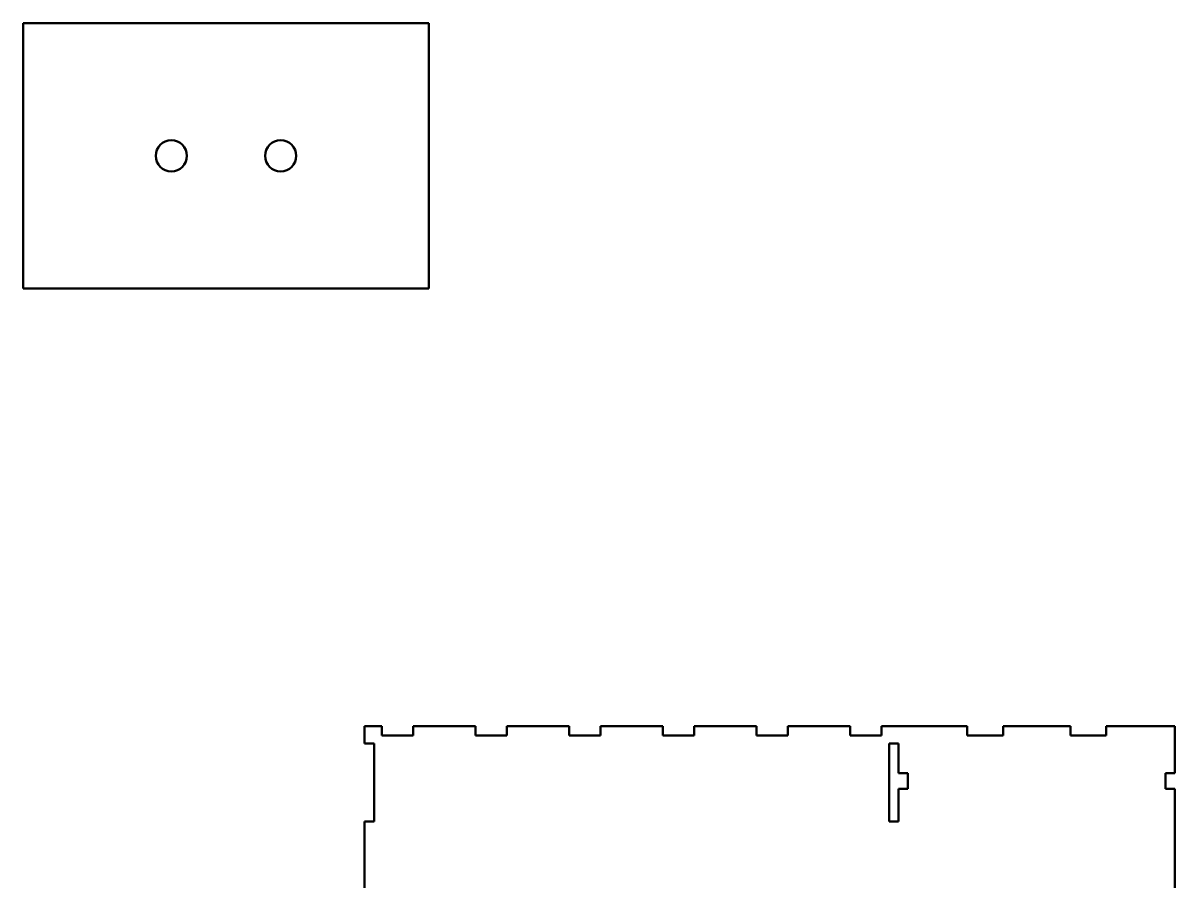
# Model space of a CAD drawing. Header units: millimetres. Extents: x -1222 to 1481, y -552 to 892.
# Drawn here: x -135 to 603, y 342 to 892 of the extents above; entities that cross this region are included whole.
import ezdxf

# ---------------------------------------------------------------- set-up
doc = ezdxf.new("R2010")
doc.units = ezdxf.units.MM
doc.header["$LTSCALE"] = 0.75
doc.layers.add('Visible', color=7, linetype='Continuous', lineweight=50)

msp = doc.modelspace()

# ---------------------------------------------------------------- linework, layer by layer
at = {"layer": 'Visible'}
for p, q in [((-135.092737, 891.708793), (-135.092737, 721.708793)), ((124.907263, 891.708793), (-135.092737, 891.708793)), ((124.907263, 721.708793), (124.907263, 891.708793)), ((-135.092737, 721.708793), (124.907263, 721.708793)), ((83.720439, 441.492006), (83.720439, 430.492006)), ((94.720439, 441.492006), (83.720439, 441.492006)), ((94.720439, 435.492006), (94.720439, 441.492006)), ((114.720439, 435.492006), (94.720439, 435.492006)), ((114.720439, 441.492006), (114.720439, 435.492006)), ((154.720439, 441.492006), (114.720439, 441.492006)), ((154.720439, 435.492006), (154.720439, 441.492006)), ((174.720439, 435.492006), (154.720439, 435.492006)), ((174.720439, 441.492006), (174.720439, 435.492006)), ((214.720439, 441.492006), (174.720439, 441.492006)), ((214.720439, 435.492006), (214.720439, 441.492006)), ((234.720439, 435.492006), (214.720439, 435.492006)), ((234.720439, 441.492006), (234.720439, 435.492006)), ((274.720439, 441.492006), (234.720439, 441.492006)), ((274.720439, 435.492006), (274.720439, 441.492006)), ((294.720439, 435.492006), (274.720439, 435.492006)), ((294.720439, 441.492006), (294.720439, 435.492006)), ((334.720439, 441.492006), (294.720439, 441.492006)), ((334.720439, 435.492006), (334.720439, 441.492006)), ((354.720439, 435.492006), (334.720439, 435.492006)), ((354.720439, 441.492006), (354.720439, 435.492006)), ((394.720439, 441.492006), (354.720439, 441.492006)), ((394.720439, 435.492006), (394.720439, 441.492006)), ((414.720439, 435.492006), (394.720439, 435.492006)), ((414.720439, 441.492006), (414.720439, 435.492006)), ((469.720439, 441.492006), (414.720439, 441.492006)), ((469.720439, 435.492006), (469.720439, 441.492006)), ((492.720439, 435.492006), (469.720439, 435.492006)), ((492.720439, 441.492006), (492.720439, 435.492006)), ((535.720439, 441.492006), (492.720439, 441.492006)), ((535.720439, 435.492006), (535.720439, 441.492006)), ((558.720439, 435.492006), (535.720439, 435.492006)), ((558.720439, 441.492006), (558.720439, 435.492006)), ((602.720439, 441.492006), (558.720439, 441.492006)), ((602.720439, 411.492006), (602.720439, 441.492006)), ((83.720439, 430.492006), (89.720439, 430.492006)), ((89.720439, 430.492006), (89.720439, 380.492006)), ((419.720439, 430.492006), (425.720439, 430.492006)), ((419.720439, 380.492006), (419.720439, 430.492006)), ((425.720439, 430.492006), (425.720439, 411.492006)), ((425.720439, 411.492006), (431.720439, 411.492006)), ((431.720439, 411.492006), (431.720439, 401.492006)), ((596.720439, 411.492006), (602.720439, 411.492006)), ((596.720439, 401.492006), (596.720439, 411.492006)), ((431.720439, 401.492006), (425.720439, 401.492006)), ((425.720439, 401.492006), (425.720439, 380.492006)), ((602.720439, 401.492006), (596.720439, 401.492006)), ((602.720439, 327.492006), (602.720439, 401.492006)), ((83.720439, 380.492006), (83.720439, 310.492006)), ((89.720439, 380.492006), (83.720439, 380.492006)), ((425.720439, 380.492006), (419.720439, 380.492006))]:
    msp.add_line(p, q, dxfattribs=at)
at = {"layer": 'Visible', "extrusion": (0, 0, -1)}
for centre in [(40.092737, 806.708793), (-29.907263, 806.708793)]:
    msp.add_circle(centre, 10, dxfattribs=at)

doc.saveas('drawing.dxf')
